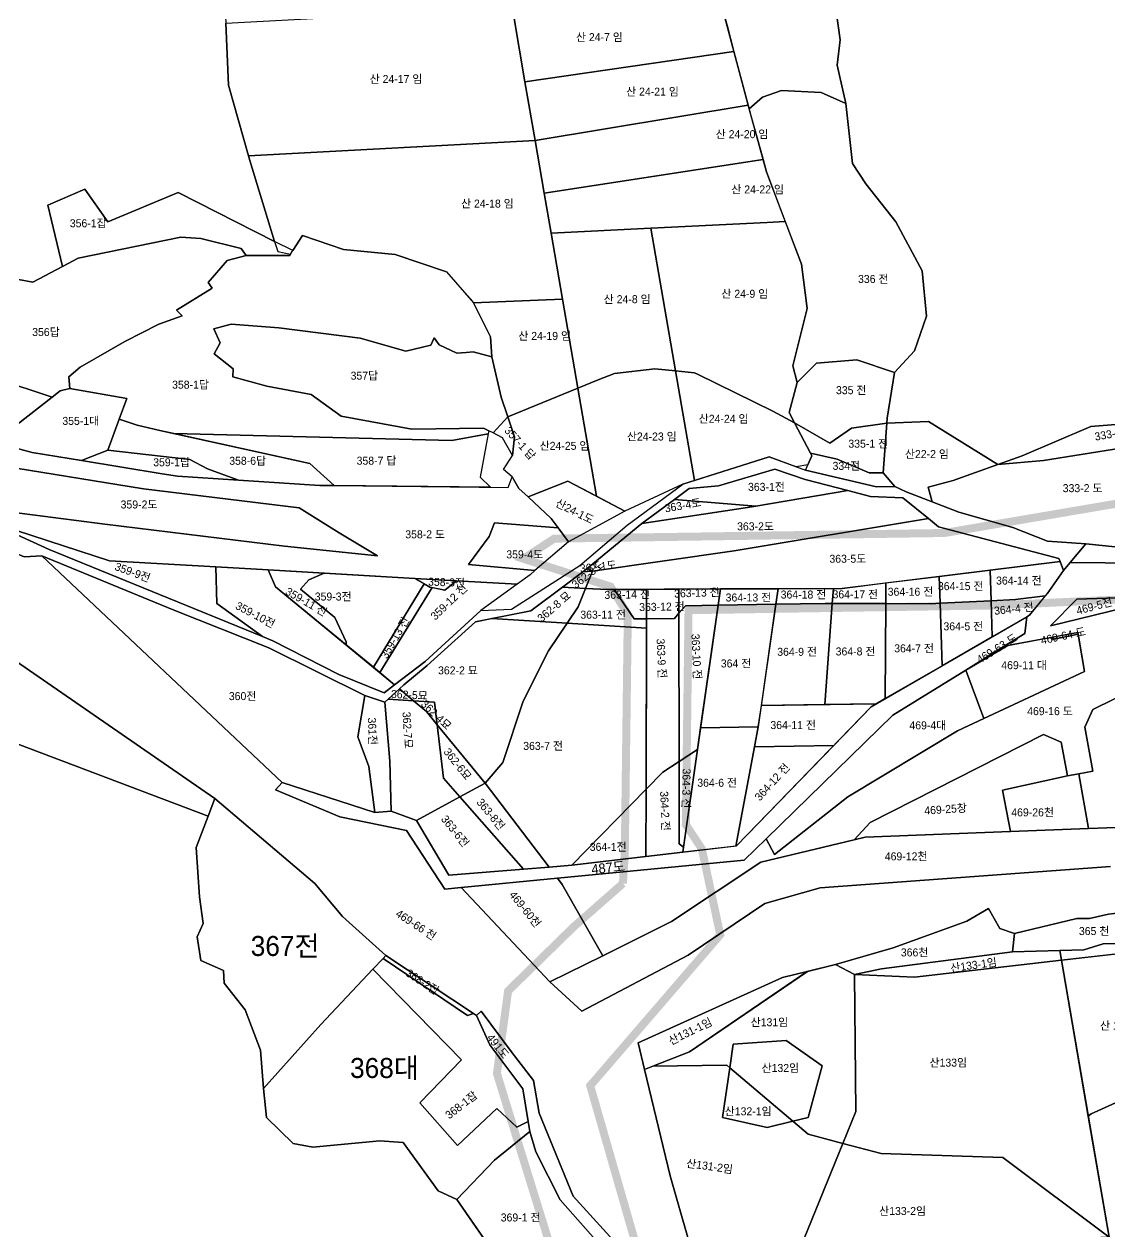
# Model space of a CAD drawing. Header units: metres. Extents: x 245462 to 249549, y 373212 to 377851.
# Drawn here: x 248273 to 248544.3, y 375845.1 to 376146.9 of the extents above; entities that cross this region are included whole.
import ezdxf

# ---------------------------------------------------------------- set-up
doc = ezdxf.new("R2010")
doc.units = ezdxf.units.M
doc.linetypes.add('boundary', pattern=[170, 150, -4, 4, -4, 4, -4])
for name, color, linetype in [('-00-도시계획도로 현황측량경계', 7, 'Continuous'), ('00_지번', 6, 'Continuous'), ('00_지적', 6, 'Continuous')]:
    doc.layers.add(name, color=color, linetype=linetype)
doc.styles.get("Standard").update_dxf_attribs({"font": ''})
doc.styles.get('Standard').set_extended_font_data('Gulim')

msp = doc.modelspace()

# ---------------------------------------------------------------- linework, layer by layer
at = {"layer": '-00-도시계획도로 현황측량경계', "color": 5, "linetype": 'boundary', "const_width": 2}
for points in [[(248422.63, 375932.12), (248423.1, 375939.58), (248423.85, 375999.38), (248419.54, 376006.33), (248397.77, 376013.27), (248405.45, 376018.31), (248502.95, 376019.71), (248586.45, 376033.95), (248590.97, 376021.85), (248559.51, 376003.43), (248548.32, 376003.17), (248515, 376001.59), (248439.03, 376000.42), (248438.35, 375946.81), (248442.34, 375940.82), (248446.95, 375919.3), (248414.46, 375881.59), (248426.65, 375839.19)], [(248410.21, 375822.94), (248395.99, 375868.87), (248391.15, 375884.63), (248393.94, 375905.26), (248410.34, 375921.3), (248422.63, 375932.12)]]:
    msp.add_lwpolyline(points, dxfattribs=at)
at = {"layer": '00_지적', "linetype": 'Continuous'}
for points in [[(248313.84, 376298.67), (248319.46, 376294.76), (248314.74, 376290.11), (248313.56, 376283.24), (248318.16, 376280.91), (248312.92, 376275.46), (248310.34, 376265.3), (248313.51, 376255.61), (248316.63, 376252.85), (248318.61, 376224.45), (248321.34, 376185.02), (248322.18, 376172.99), (248323.37, 376147.11), (248324.09, 376131.67), (248329.07, 376113.96), (248329.39, 376112.84), (248335.6, 376092.59), (248311.52, 376104.81), (248293.95, 376097.5), (248288.16, 376105.68), (248278.9, 376101.66), (248282.63, 376086.3), (248275.19, 376082.4), (248271.61, 376083.04)], [(248460.41, 376183.59), (248465.19, 376182.95), (248473.05, 376172.11), (248476.39, 376156.59), (248475.34, 376154.36), (248476.93, 376142.99), (248476.16, 376136.61), (248478.31, 376127.09), (248472.2, 376129.79), (248462.28, 376130.3), (248457.48, 376128.6), (248454.19, 376125.71), (248448.03, 376148.89), (248446.93, 376156.52), (248448.75, 376164.44), (248449.75, 376176.58), (248455.1, 376180.51), (248460.41, 376183.59)], [(248516.3, 376036.82), (248498.99, 376047.55), (248488.56, 376047.16), (248488.65, 376048.37), (248490.51, 376059.82), (248495.51, 376065.24), (248498.52, 376073.87), (248497.44, 376085.19), (248490.85, 376097.44), (248483.32, 376106.94), (248479.97, 376112.03), (248478.31, 376127.09), (248476.16, 376136.61), (248476.93, 376142.99), (248475.34, 376154.36)], [(248661.46, 376155.18), (248671.89, 376139.24), (248674.73, 376129.43), (248668.59, 376123.46), (248665.69, 376120.64), (248660.61, 376110.47), (248657.9, 376110.45), (248647.23, 376096.01), (248641.53, 376080.27), (248639.59, 376077.22), (248624.98, 376070.44), (248620.89, 376072.75), (248614.34, 376072.79), (248601.91, 376063.66), (248596.34, 376066.75), (248589.57, 376065.69), (248588.11, 376057.94), (248587.9, 376057.74), (248572.78, 376062.16), (248552, 376047.35), (248539.59, 376046.29), (248522.39, 376038.99), (248516.3, 376036.82)], [(248329.07, 376113.96), (248324.09, 376131.67), (248323.37, 376147.11), (248394.97, 376150.97), (248395.34, 376148.82), (248398.15, 376132.5), (248400.68, 376117.82), (248329.07, 376113.96)], [(248395.34, 376148.82), (248401.51, 376149.12), (248447.68, 376151.35), (248448.03, 376148.89), (248448.65, 376146.56), (248450.38, 376140.07), (248398.15, 376132.5), (248395.34, 376148.82)], [(248398.15, 376132.5), (248450.38, 376140.07), (248453.95, 376126.61), (248400.68, 376117.82), (248398.15, 376132.5)], [(248454.19, 376125.71), (248457.48, 376128.6), (248462.28, 376130.3), (248472.2, 376129.79), (248478.31, 376127.09), (248479.97, 376112.03), (248483.32, 376106.94), (248490.85, 376097.44), (248497.44, 376085.19), (248498.52, 376073.87), (248495.51, 376065.24), (248490.51, 376059.82), (248481.06, 376063), (248471.01, 376062.15), (248466.17, 376057.3), (248465.1, 376061.52), (248468.67, 376075.83), (248467.26, 376086.88), (248458.47, 376110), (248454.19, 376125.71)], [(248400.68, 376117.82), (248453.95, 376126.61), (248454.19, 376125.71), (248454.63, 376124.09), (248456.97, 376115.51), (248457.65, 376113.02), (248402.96, 376104.6), (248400.68, 376117.82)], [(248329.07, 376113.96), (248400.68, 376117.82), (248402.96, 376104.6), (248404.67, 376094.68), (248407.52, 376078.17), (248385.32, 376077.2), (248385.13, 376077.58), (248378.53, 376084.99), (248365.71, 376089.28), (248352.78, 376090.6), (248342.55, 376094.08), (248340.16, 376090.28), (248335.6, 376092.59), (248329.39, 376112.84), (248329.07, 376113.96)], [(248402.96, 376104.6), (248457.65, 376113.02), (248458.47, 376110), (248462.02, 376100.65), (248463.21, 376097.52), (248458.7, 376097.3), (248429.63, 376095.89), (248404.67, 376094.68), (248402.96, 376104.6)], [(248328.47, 376089.1), (248327.26, 376090.77), (248317.18, 376093.34), (248312.17, 376093.63), (248286.53, 376088.36), (248282.63, 376086.3), (248278.9, 376101.66), (248288.16, 376105.68), (248293.95, 376097.5), (248311.52, 376104.81), (248335.6, 376092.59), (248336.38, 376090.05), (248339.58, 376089.37), (248339.38, 376089.05), (248328.47, 376089.1)], [(248407.52, 376078.17), (248404.67, 376094.68), (248429.63, 376095.89), (248435.78, 376060.2), (248430.58, 376060.7), (248420.52, 376059.61), (248416.48, 376057.96), (248411.36, 376055.88), (248407.52, 376078.17)], [(248429.63, 376095.89), (248458.7, 376097.3), (248463.21, 376097.52), (248467.26, 376086.88), (248468.67, 376075.83), (248465.1, 376061.52), (248466.17, 376057.3), (248464.17, 376049.85), (248465.54, 376047.23), (248460.08, 376050.2), (248441.41, 376059.32), (248440.55, 376059.74), (248435.78, 376060.2), (248429.63, 376095.89)], [(248282.63, 376086.3), (248286.53, 376088.36), (248312.17, 376093.63), (248317.18, 376093.34), (248327.26, 376090.77), (248328.47, 376089.1), (248323.73, 376087.85), (248319.02, 376082.32), (248319.96, 376080.89), (248311.06, 376075.42), (248312.51, 376073.97), (248306.7, 376071.89), (248298.15, 376067.57), (248287.01, 376061.13), (248284.14, 376058.75), (248284.46, 376055.85), (248281.99, 376055.27), (248279.98, 376053.68), (248252.5, 376062.77)], [(248284.14, 376058.75), (248287.01, 376061.13), (248298.15, 376067.57), (248306.7, 376071.89), (248312.51, 376073.97), (248311.06, 376075.42), (248319.96, 376080.89), (248319.02, 376082.32), (248323.73, 376087.85), (248328.47, 376089.1), (248339.38, 376089.05), (248339.58, 376089.37), (248340.16, 376090.28), (248342.55, 376094.08), (248352.78, 376090.6), (248365.71, 376089.28), (248378.53, 376084.99), (248385.32, 376077.2), (248389.57, 376068.71), (248389.85, 376063.75), (248385.23, 376065.02), (248383.47, 376064.86), (248381.15, 376064.64), (248376.72, 376066.71), (248375.5, 376068.46), (248374.6, 376066.64), (248368.36, 376065.14), (248356.98, 376068.37), (248336.68, 376070.95), (248324.77, 376071.92), (248320.43, 376070.7), (248322.01, 376067.27), (248320.52, 376064.47), (248325.26, 376060.74), (248325.15, 376058.76), (248333.69, 376056.44), (248344.77, 376054.3), (248352.25, 376048.91), (248369.87, 376045.62), (248387.83, 376045.92), (248389.14, 376045.25), (248389, 376044.5), (248379.9, 376042.85), (248310.41, 376044.54), (248306.88, 376045.32), (248301.27, 376046.69), (248296.75, 376048.14), (248298.65, 376053.3), (248284.46, 376055.85), (248284.14, 376058.75)], [(248271.61, 376083.04), (248275.19, 376082.4), (248282.63, 376086.3)], [(248411.36, 376055.88), (248393.86, 376048.75), (248392.21, 376053.68), (248389.85, 376063.75), (248389.57, 376068.71), (248385.32, 376077.2), (248407.52, 376078.17), (248411.36, 376055.88)], [(248393.86, 376048.75), (248390.17, 376044.71), (248389.14, 376045.25), (248387.83, 376045.92), (248369.87, 376045.62), (248352.25, 376048.91), (248344.77, 376054.3), (248333.69, 376056.44), (248325.15, 376058.76), (248325.26, 376060.74), (248320.52, 376064.47), (248322.01, 376067.27), (248320.43, 376070.7), (248324.77, 376071.92), (248336.68, 376070.95), (248356.98, 376068.37), (248368.36, 376065.14), (248374.6, 376066.64), (248375.5, 376068.46), (248376.72, 376066.71), (248381.15, 376064.64), (248383.47, 376064.86), (248385.23, 376065.02), (248389.85, 376063.75), (248392.21, 376053.68), (248393.86, 376048.75)], [(248250.05, 376066.73), (248252.5, 376062.77), (248279.98, 376053.68), (248271.29, 376046.82), (248266.14, 376045.25), (248258.29, 376044.34), (248255.62, 376044.03), (248251.25, 376051.74), (248251.89, 376057.61), (248249.38, 376060.53), (248250.05, 376066.73)], [(248465.54, 376047.23), (248464.17, 376049.85), (248466.17, 376057.3), (248471.01, 376062.15), (248481.06, 376063), (248490.51, 376059.82), (248488.65, 376048.37), (248488.56, 376047.16), (248479.76, 376045.92), (248474.31, 376042.13), (248465.54, 376047.23)], [(248411.36, 376055.88), (248416.48, 376057.96), (248420.52, 376059.61), (248430.58, 376060.7), (248435.78, 376060.2), (248440.49, 376032.84), (248437.6, 376031.92), (248423.15, 376025.14), (248416.01, 376028.92), (248411.36, 376055.88)], [(248440.49, 376032.84), (248435.78, 376060.2), (248440.55, 376059.74), (248441.41, 376059.32), (248460.08, 376050.2), (248465.54, 376047.23), (248469.48, 376039.67), (248469.83, 376039.01), (248468.83, 376036.76), (248465.96, 376036.27), (248459.16, 376038.76), (248440.49, 376032.84)], [(248279.98, 376053.68), (248281.99, 376055.27), (248284.46, 376055.85), (248298.65, 376053.3), (248296.75, 376048.14), (248293.9, 376040.42), (248287.35, 376037.79), (248275, 376039.83), (248258.29, 376044.34), (248266.14, 376045.25), (248271.29, 376046.82), (248279.98, 376053.68)], [(248393.86, 376048.75), (248411.36, 376055.88), (248416.01, 376028.92), (248408.87, 376032.7), (248398.93, 376028.74), (248396.63, 376030.87), (248394.97, 376033.77), (248392.79, 376035.55), (248395.02, 376039.06), (248395.54, 376043.72), (248393.86, 376048.75)], [(248296.75, 376048.14), (248301.27, 376046.69), (248306.88, 376045.32), (248344.37, 376037.07), (248350.5, 376031.56), (248346.91, 376031.6), (248326.55, 376032.93), (248318.81, 376035.72), (248314.45, 376038.04), (248293.9, 376040.42), (248296.75, 376048.14)], [(248390.17, 376044.71), (248393.86, 376048.75), (248395.54, 376043.72), (248395.02, 376039.06), (248392.51, 376043.49), (248390.17, 376044.71)], [(248488.56, 376047.16), (248487.65, 376034.77), (248484.12, 376034.78), (248476.18, 376038.19), (248469.48, 376039.67), (248465.54, 376047.23), (248474.31, 376042.13), (248479.76, 376045.92), (248488.56, 376047.16)], [(248488.56, 376047.16), (248498.99, 376047.55), (248516.3, 376036.82), (248505.12, 376032.84), (248498.87, 376031.2), (248499.94, 376027.49), (248493.4, 376030), (248490.61, 376031.32), (248487.65, 376034.77), (248488.56, 376047.16)], [(248527.76, 376037.82), (248516.3, 376036.82), (248522.39, 376038.99), (248539.59, 376046.29), (248552, 376047.35), (248556.99, 376042.48), (248527.76, 376037.82)], [(248258.29, 376044.34), (248275, 376039.83), (248287.35, 376037.79), (248307.46, 376034.48), (248311.29, 376033.92), (248326.55, 376032.93), (248346.91, 376031.6), (248350.5, 376031.56), (248393.95, 376031.12), (248394.97, 376033.77), (248396.63, 376030.87), (248398.93, 376028.74), (248404.73, 376023.37), (248406.45, 376021.02), (248390.52, 376022.24), (248389.2, 376018.82), (248384.07, 376011.86), (248400.66, 376010.3), (248399.44, 376009.25), (248396.22, 376006.92), (248381.08, 376007.79), (248370.66, 376008.38), (248333.97, 376010.48), (248320.9, 376011.22), (248294.37, 376012.74), (248263.35, 376022.84)], [(248389, 376044.5), (248387, 376033.7), (248389.56, 376031.16), (248350.5, 376031.56), (248344.37, 376037.07), (248310.41, 376044.54), (248379.9, 376042.85), (248389, 376044.5)], [(248556.99, 376042.48), (248558.97, 376040.54), (248562.3, 376037.28), (248569.85, 376034.58), (248568.62, 376033.81), (248555.83, 376025.84), (248548.91, 376015.91), (248538.33, 376017), (248528.69, 376017.65), (248520.06, 376021.08), (248506.55, 376024.95), (248499.94, 376027.49), (248498.87, 376031.2), (248505.12, 376032.84), (248516.3, 376036.82), (248527.76, 376037.82), (248556.99, 376042.48)], [(248263.35, 376022.84), (248279.27, 376015.58), (248332.56, 375993.84), (248335.14, 375992.79), (248351.63, 375984.31), (248362.94, 375979.75), (248365.58, 375981.77), (248373.21, 375987.6), (248387.13, 376000.33), (248394.77, 376000.65), (248411.88, 376011.6), (248423.67, 376021.7), (248437.6, 376031.92), (248459.16, 376038.76), (248468.25, 376035.44), (248486.03, 376031.25), (248490.61, 376031.32), (248493.4, 376030), (248499.94, 376027.49), (248506.55, 376024.95), (248520.06, 376021.08), (248528.69, 376017.65), (248538.33, 376017), (248534.35, 376012.37), (248532.71, 376010.33), (248531.87, 376012.6), (248531.59, 376013.35), (248501.51, 376021.22), (248498.98, 376023.3), (248492.6, 376028.52), (248484.52, 376028.86), (248478.82, 376030.33), (248468.2, 376033.07), (248460.61, 376035.65), (248446.48, 376031.46), (248439.22, 376030.84), (248435.56, 376028.12), (248427.38, 376022.06), (248413.7, 376010.87), (248412.6, 376009.97), (248407.55, 376006.2), (248399.58, 376000.23), (248385.82, 375997.55), (248373.73, 375986.56), (248367.89, 375981.75), (248366.79, 375980.76), (248363.99, 375978.22), (248363.15, 375977.46), (248358.11, 375979.09), (248334.14, 375991.05), (248310.21, 376000.54), (248277.46, 376014.01), (248273.03, 376013.77), (248256.32, 376020.83)], [(248293.9, 376040.42), (248314.45, 376038.04), (248318.81, 376035.72), (248326.55, 376032.93), (248311.29, 376033.92), (248307.46, 376034.48), (248287.35, 376037.79), (248293.9, 376040.42)], [(248468.25, 376035.44), (248469.83, 376039.01), (248469.48, 376039.67), (248476.18, 376038.19), (248484.12, 376034.78), (248487.65, 376034.77), (248490.61, 376031.32), (248486.03, 376031.25), (248468.25, 376035.44)], [(248263.94, 376037.01), (248264.77, 376036.92), (248302.83, 376030.71), (248341.75, 376025.98), (248351.73, 376019.72), (248361.27, 376014), (248338.07, 376016.42), (248293.2, 376021.94), (248254.34, 376026.95), (248257.17, 376031.76), (248263.94, 376037.01)], [(248254.34, 376026.95), (248293.2, 376021.94), (248338.07, 376016.42), (248361.27, 376014), (248351.73, 376019.72), (248341.75, 376025.98), (248302.83, 376030.71), (248264.77, 376036.92)], [(248435.56, 376028.12), (248439.22, 376030.84), (248446.48, 376031.46), (248460.61, 376035.65), (248468.2, 376033.07), (248478.82, 376030.33), (248455.87, 376026.44), (248435.56, 376028.12)], [(248398.93, 376028.74), (248408.87, 376032.7), (248423.15, 376025.14), (248409.02, 376017.52), (248406.45, 376021.02), (248404.73, 376023.37), (248398.93, 376028.74)], [(248538.33, 376017), (248548.91, 376015.91), (248555.83, 376025.84), (248568.62, 376033.81), (248568.46, 376030.5), (248554.63, 376018.97), (248553.47, 376015.77), (248552.51, 376013.14), (248551.84, 376012.15), (248534.35, 376012.37), (248538.33, 376017)], [(248455.87, 376026.44), (248478.82, 376030.33), (248484.52, 376028.86), (248492.6, 376028.52), (248498.98, 376023.3), (248450.41, 376015.24), (248415.06, 376010.2), (248413.7, 376010.87), (248427.38, 376022.06), (248453.75, 376026.08), (248455.87, 376026.44)], [(248435.56, 376028.12), (248455.87, 376026.44), (248453.75, 376026.08), (248427.38, 376022.06), (248435.56, 376028.12)], [(248320.9, 376011.22), (248321.15, 376002.08), (248332.56, 375993.84), (248279.27, 376015.58), (248263.35, 376022.84), (248294.37, 376012.74), (248320.9, 376011.22)], [(248498.98, 376023.3), (248501.51, 376021.22), (248531.59, 376013.35), (248531.87, 376012.6), (248477.38, 376005.88), (248447.03, 376005.72), (248418.83, 376005.57), (248413.3, 376005.87), (248415.06, 376010.2), (248450.41, 376015.24), (248498.98, 376023.3)], [(248256.32, 376020.83), (248273.03, 376013.77), (248277.46, 376014.01), (248337.52, 375957.36), (248335.79, 375955.49), (248351.88, 375948.8), (248368.54, 375945.37), (248378.12, 375930.73), (248382.24, 375931.12), (248404.37, 375907.55), (248412.39, 375900.24), (248438.95, 375914.2), (248458.09, 375927.09), (248471.94, 375931.04), (248544.45, 375936.39)], [(248406.45, 376021.02), (248409.02, 376017.52), (248400.66, 376010.3), (248384.07, 376011.86), (248389.2, 376018.82), (248390.52, 376022.24), (248406.45, 376021.02)], [(248277.46, 376014.01), (248310.21, 376000.54), (248334.14, 375991.05), (248358.11, 375979.09), (248356.42, 375968.73), (248359.13, 375961.37), (248360.63, 375949.83), (248337.52, 375957.36), (248277.46, 376014.01)], [(248333.97, 376010.48), (248335.86, 376006.29), (248365.58, 375981.77), (248362.94, 375979.75), (248351.63, 375984.31), (248335.14, 375992.79), (248332.56, 375993.84), (248321.15, 376002.08), (248320.9, 376011.22), (248333.97, 376010.48)], [(248353.48, 375991.76), (248335.86, 376006.29), (248333.97, 376010.48), (248347.98, 376009.68), (248344.17, 376008.01), (248342.08, 376005.67), (248350.61, 375998.57), (248353.47, 375992.48), (248353.48, 375991.76)], [(248550.35, 375980.67), (248540.02, 375975.62), (248538.02, 375971.16), (248540.05, 375960.21), (248536.54, 375959.56), (248533.7, 375959.05), (248532.14, 375967.44), (248527.75, 375969.33), (248484.39, 375947.37), (248480.39, 375943.06), (248457.13, 375937.48), (248434.81, 375922.59), (248417.57, 375914.07), (248407.45, 375931.89), (248406.25, 375933.44), (248452.96, 375937.96), (248458.41, 375943.27), (248460.52, 375939.4), (248478.81, 375953.79), (248506.2, 375970.23), (248512.81, 375973.34), (248537.95, 375985.13), (248536.29, 375994.86), (248517.93, 375991.4), (248523.1, 375994.6), (248523.58, 375998.76), (248524.26, 375999.15), (248528.6, 376004.52), (248532.71, 376010.33), (248534.35, 376012.37), (248551.84, 376012.15)], [(248415.06, 376010.2), (248412.6, 376009.97), (248413.7, 376010.87), (248415.06, 376010.2)], [(248514.62, 376002.76), (248501.89, 376002.14), (248501.66, 376008.87), (248514.36, 376010.44), (248514.62, 376002.76)], [(248528.16, 376003.98), (248520.72, 376003.06), (248514.62, 376002.76), (248514.36, 376010.44), (248531.87, 376012.6), (248532.71, 376010.33), (248528.6, 376004.52), (248528.16, 376003.98)], [(248199.45, 376009.81), (248201.04, 376005.82), (248214.61, 375999.02), (248228.82, 375982.22), (248249.2, 375975.39), (248319.01, 375948.97), (248316.03, 375941.1), (248316.85, 375928.77), (248317.74, 375922.13), (248316.28, 375918.78), (248317.19, 375912.85), (248322.86, 375910.35), (248322.96, 375907.24), (248328.24, 375900.55), (248332.09, 375890.43), (248332.86, 375880.89), (248333.58, 375873.63), (248340.22, 375867.18), (248345.11, 375866.25), (248361.93, 375867.79), (248367.69, 375867.36), (248376.46, 375855.28), (248381.09, 375853.16), (248391.29, 375838.45)], [(248199.45, 376009.81), (248201.04, 376005.82), (248214.61, 375999.02), (248228.82, 375982.22), (248249.2, 375975.39), (248319.01, 375948.97), (248316.03, 375941.1), (248316.85, 375928.77), (248317.74, 375922.13), (248316.28, 375918.78), (248317.19, 375912.85), (248322.86, 375910.35), (248322.96, 375907.24), (248328.24, 375900.55), (248332.09, 375890.43), (248332.86, 375880.89), (248333.58, 375873.63), (248340.22, 375867.18), (248345.11, 375866.25), (248361.93, 375867.79), (248367.69, 375867.36), (248376.46, 375855.28), (248381.09, 375853.16), (248391.29, 375838.45)], [(248199.45, 376009.81), (248225.22, 376001.14), (248270.85, 375987.75), (248320.69, 375953.4), (248319.01, 375948.97), (248249.2, 375975.39), (248228.82, 375982.22), (248214.61, 375999.02), (248201.04, 376005.82), (248199.45, 376009.81)], [(248372.96, 376007), (248360.27, 375986.16), (248353.48, 375991.76), (248353.47, 375992.48), (248350.61, 375998.57), (248342.08, 376005.67), (248344.17, 376008.01), (248347.98, 376009.68), (248370.66, 376008.38), (248372.96, 376007)], [(248361.9, 375984.81), (248374.93, 376006.05), (248378.14, 376005.42), (248381.08, 376007.79), (248396.22, 376006.92), (248387.13, 376000.33), (248373.21, 375987.6), (248365.58, 375981.77), (248361.9, 375984.81)], [(248370.66, 376008.38), (248381.08, 376007.79), (248378.14, 376005.42), (248374.36, 376006.16), (248370.66, 376008.38)], [(248412.6, 376009.97), (248415.06, 376010.2), (248413.3, 376005.87), (248407.55, 376006.2), (248412.6, 376009.97)], [(248488.33, 376002.07), (248488.36, 376007.23), (248501.66, 376008.87), (248501.89, 376002.14), (248499.72, 376002.04), (248488.33, 376002.07)], [(248360.27, 375986.16), (248372.96, 376007), (248374.36, 376006.16), (248374.93, 376006.05), (248361.9, 375984.81), (248360.27, 375986.16)], [(248408.67, 375997.15), (248389.88, 375998.34), (248399.58, 376000.23), (248407.55, 376006.2), (248413.3, 376005.87), (248411.41, 376001.24), (248408.67, 375997.15)], [(248428.54, 375998.29), (248428.53, 375995.9), (248408.67, 375997.15), (248411.41, 376001.24), (248413.3, 376005.87), (248418.83, 376005.57), (248420.43, 376005.57), (248425.41, 375998.26), (248428.54, 375998.29)], [(248420.43, 376005.57), (248428.56, 376005.62), (248428.54, 375998.29), (248425.41, 375998.26), (248420.43, 376005.57)], [(248436.64, 375999.67), (248435.5, 375998.34), (248428.54, 375998.29), (248428.56, 376005.62), (248436.64, 376005.66), (248436.64, 375999.67)], [(248446.45, 376001.65), (248438.23, 376001.51), (248436.64, 375999.67), (248436.64, 376005.66), (248447.03, 376005.72), (248446.45, 376001.65)], [(248460.87, 376001.89), (248446.45, 376001.65), (248447.03, 376005.72), (248461.43, 376005.79), (248460.87, 376001.89)], [(248474.94, 376002.1), (248473.19, 376002.11), (248460.87, 376001.89), (248461.43, 376005.79), (248475.23, 376005.87), (248474.94, 376002.1)], [(248474.94, 376002.1), (248475.23, 376005.87), (248477.38, 376005.88), (248488.36, 376007.23), (248488.33, 376002.07), (248474.94, 376002.1)], [(248547.96, 376006.41), (248550.08, 376006.67), (248554.38, 376004.66), (248547.56, 376000.96), (248529.44, 375996.49), (248536.09, 376003.21), (248546.01, 376003.52), (248547.96, 376006.41)], [(248436.64, 375999.67), (248438.23, 376001.51), (248446.45, 376001.65), (248441.27, 375965.61), (248436.66, 375962.6), (248436.64, 375999.67)], [(248446.45, 376001.65), (248460.87, 376001.89), (248456.46, 375971.24), (248442.05, 375971.05), (248446.45, 376001.65)], [(248460.87, 376001.89), (248473.19, 376002.11), (248474.94, 376002.1), (248473.06, 375976.85), (248457.24, 375976.64), (248460.87, 376001.89)], [(248488.33, 376002.07), (248488.18, 375978.31), (248485.95, 375977.02), (248473.06, 375976.85), (248474.94, 376002.1), (248488.33, 376002.07)], [(248501.89, 376002.14), (248502.42, 375986.53), (248488.18, 375978.31), (248488.33, 376002.07), (248499.72, 376002.04), (248501.89, 376002.14)], [(248501.89, 376002.14), (248514.62, 376002.76), (248514.93, 375993.76), (248502.42, 375986.53), (248501.89, 376002.14)], [(248514.62, 376002.76), (248520.72, 376003.06), (248528.16, 376003.98), (248524.26, 375999.15), (248523.58, 375998.76), (248514.93, 375993.76), (248514.62, 376002.76)], [(248546.01, 376003.52), (248536.09, 376003.21), (248529.44, 375996.49), (248547.56, 376000.96)], [(248517.93, 375991.4), (248508.28, 375985.42), (248490.1, 375974.17), (248458.41, 375943.27), (248452.96, 375937.96), (248406.25, 375933.44), (248382.24, 375931.12), (248378.12, 375930.73), (248368.54, 375945.37), (248351.88, 375948.8), (248335.79, 375955.49), (248337.52, 375957.36), (248360.63, 375949.83), (248364.69, 375950.21), (248371.01, 375947.85), (248379.11, 375934.18), (248397.82, 375935.69), (248404.23, 375936.21), (248409.83, 375936.66), (248437.57, 375939.92), (248450.97, 375941.49), (248484.67, 375976.28), (248523.58, 375998.76), (248523.1, 375994.6), (248517.93, 375991.4)], [(248389.88, 375998.34), (248408.67, 375997.15), (248404.06, 375990.26), (248397.74, 375977.66), (248392.61, 375962.32), (248388.18, 375957.16), (248376.25, 375971.81), (248375.59, 375977.45), (248370.34, 375977.8), (248366.79, 375980.76), (248367.89, 375981.75), (248373.73, 375986.56), (248385.82, 375997.55), (248389.88, 375998.34)], [(248428.54, 375998.29), (248435.5, 375998.34), (248436.64, 375999.67), (248436.66, 375962.6), (248432.59, 375959.94), (248428.42, 375955.68), (248428.54, 375998.29)], [(248428.53, 375995.9), (248428.42, 375955.68), (248409.83, 375936.66), (248404.23, 375936.21), (248388.18, 375957.16), (248392.61, 375962.32), (248397.74, 375977.66), (248404.06, 375990.26), (248408.67, 375997.15), (248428.53, 375995.9)], [(248537.95, 375985.13), (248512.81, 375973.34), (248508.28, 375985.42), (248518.8, 375991.56), (248529.92, 375993.66), (248530.01, 375993.12), (248536.37, 375994.42), (248537.95, 375985.13)], [(248536.37, 375994.42), (248530.01, 375993.12), (248529.92, 375993.66), (248536.29, 375994.86), (248536.37, 375994.42)], [(248508.29, 375985.43), (248517.93, 375991.4), (248518.8, 375991.56), (248508.29, 375985.43)], [(248425.18, 375837.47), (248410.19, 375853.98), (248401.74, 375874.75), (248400.3, 375882.91), (248394.7, 375890.14), (248387.2, 375900.17), (248386.04, 375899.16), (248385.31, 375899.64), (248363.39, 375914.12), (248352.56, 375923.91), (248345.66, 375932.1), (248320.69, 375953.4), (248270.85, 375987.75)], [(248508.28, 375985.42), (248512.81, 375973.34), (248506.2, 375970.23), (248478.81, 375953.79), (248460.52, 375939.4), (248458.41, 375943.27), (248490.1, 375974.17), (248508.28, 375985.42)], [(248366.79, 375980.76), (248370.34, 375977.8), (248363.99, 375978.22), (248366.79, 375980.76)], [(248538.96, 375945.84), (248536.54, 375959.56), (248540.05, 375960.21), (248538.02, 375971.16), (248540.02, 375975.62), (248550.35, 375980.67), (248551.59, 375972.48), (248552.74, 375962.54), (248555.15, 375946.46), (248538.96, 375945.84)], [(248363.15, 375977.46), (248364.37, 375962.73), (248364.69, 375950.21), (248360.63, 375949.83), (248359.13, 375961.37), (248356.42, 375968.73), (248358.11, 375979.09), (248363.15, 375977.46)], [(248363.99, 375978.22), (248370.34, 375977.8), (248373.55, 375975.13), (248376.25, 375971.81), (248377.81, 375958.43), (248381.92, 375953.76), (248371.01, 375947.85), (248364.69, 375950.21), (248364.37, 375962.73), (248363.15, 375977.46), (248363.99, 375978.22)], [(248370.34, 375977.8), (248375.59, 375977.45), (248376.25, 375971.81), (248373.55, 375975.13), (248370.34, 375977.8)], [(248484.67, 375976.28), (248480.09, 375971.55), (248475.33, 375966.64), (248455.53, 375966.29), (248456.46, 375971.24), (248457.24, 375976.64), (248485.95, 375977.02), (248484.67, 375976.28)], [(248388.18, 375957.16), (248381.92, 375953.76), (248377.81, 375958.43), (248376.25, 375971.81), (248388.18, 375957.16)], [(248450.85, 375941.48), (248437.57, 375939.92), (248441.27, 375965.61), (248442.05, 375971.05), (248456.46, 375971.24), (248455.53, 375966.29), (248450.85, 375941.48)], [(248519.48, 375945.1), (248483.15, 375943.72), (248480.39, 375943.06), (248484.39, 375947.37), (248527.75, 375969.33), (248532.14, 375967.44), (248533.7, 375959.05), (248517.46, 375955.47), (248519.48, 375945.1)], [(248441.27, 375965.61), (248437.76, 375941.23), (248436.67, 375942.01), (248436.66, 375962.6), (248441.27, 375965.61)], [(248450.97, 375941.49), (248450.85, 375941.48), (248455.53, 375966.29), (248475.33, 375966.64), (248450.97, 375941.49)], [(248428.38, 375938.84), (248428.42, 375955.68), (248432.59, 375959.94), (248436.66, 375962.6), (248436.67, 375942.01), (248437.76, 375941.23), (248437.57, 375939.92), (248428.38, 375938.84)], [(248536.54, 375959.56), (248538.96, 375945.84), (248519.48, 375945.1), (248517.46, 375955.47), (248533.7, 375959.05), (248536.54, 375959.56)], [(248388.18, 375957.16), (248404.23, 375936.21), (248397.82, 375935.69), (248381.92, 375953.76), (248388.18, 375957.16)], [(248320.69, 375953.4), (248345.66, 375932.1), (248352.56, 375923.91), (248363.39, 375914.12), (248362.73, 375913.41), (248360.16, 375910.68), (248347.15, 375896.85), (248332.86, 375880.89), (248332.09, 375890.43), (248328.24, 375900.55), (248322.96, 375907.24), (248322.86, 375910.35), (248317.19, 375912.85), (248316.28, 375918.78), (248317.74, 375922.13), (248316.85, 375928.77), (248316.03, 375941.1), (248319.01, 375948.97), (248320.69, 375953.4)], [(248371.01, 375947.85), (248381.92, 375953.76), (248397.82, 375935.69), (248379.11, 375934.18), (248371.01, 375947.85)], [(248428.42, 375955.68), (248428.38, 375938.84), (248409.83, 375936.66), (248428.42, 375955.68)], [(248544.45, 375936.39), (248471.94, 375931.04), (248458.09, 375927.09), (248438.95, 375914.2), (248412.39, 375900.24), (248404.37, 375907.55), (248417.57, 375914.07), (248434.81, 375922.59), (248457.13, 375937.48), (248480.39, 375943.06), (248483.15, 375943.72), (248519.48, 375945.1), (248538.96, 375945.84), (248555.15, 375946.46)], [(248406.25, 375933.44), (248407.45, 375931.89), (248417.57, 375914.07), (248404.37, 375907.55), (248382.24, 375931.12), (248406.25, 375933.44)], [(248520.45, 375919.62), (248536.04, 375923.41), (248539.21, 375923.33), (248544, 375924.47), (248553.91, 375925.65), (248563.28, 375928.28), (248569.85, 375929.08), (248573.04, 375920.17), (248560.06, 375917.44), (248542.6, 375917.07), (248537.83, 375915.56), (248531.77, 375915.37), (248519.94, 375915), (248520.45, 375919.62)], [(248569.85, 375929.08), (248600.22, 375925.91), (248606.59, 375924.81), (248608.4, 375918.22), (248568.43, 375917.07), (248532.19, 375912.92), (248531.77, 375915.37), (248537.83, 375915.56), (248542.6, 375917.07), (248560.06, 375917.44), (248573.04, 375920.17), (248569.85, 375929.08)], [(248553.91, 375925.65), (248544, 375924.47), (248539.21, 375923.33), (248536.04, 375923.41), (248520.45, 375919.62), (248516.8, 375920.86), (248514.01, 375925.84), (248508.56, 375922.68), (248490.14, 375916), (248475.73, 375911.88), (248468.7, 375910.14), (248462.51, 375908.66), (248426.42, 375892.31), (248428.02, 375885.67), (248434.46, 375859.03), (248441.17, 375835.47)], [(248519.94, 375915), (248487.26, 375910.82), (248480.52, 375909.37), (248475.73, 375911.88), (248490.14, 375916), (248508.56, 375922.68), (248514.01, 375925.84), (248516.8, 375920.86), (248520.45, 375919.62), (248519.94, 375915)], [(248363.39, 375914.12), (248385.31, 375899.64), (248383.83, 375899.13), (248362.73, 375913.41), (248363.39, 375914.12)], [(248531.77, 375915.37), (248532.19, 375912.92), (248495.52, 375908.71), (248480.52, 375909.37), (248487.26, 375910.82), (248519.94, 375915), (248531.77, 375915.37)], [(248559.22, 375916.02), (248565.37, 375879.72), (248557.27, 375880.1), (248549.03, 375878.81), (248539.64, 375874.57), (248538.9, 375873.98), (248532.19, 375912.92), (248559.22, 375916.02)], [(248360.16, 375910.68), (248362.73, 375913.41), (248383.83, 375899.13), (248385.31, 375899.64), (248386.04, 375899.16), (248389.4, 375891.82), (248397.63, 375880.81), (248398.93, 375872.65), (248396.11, 375871.21), (248391.16, 375875.9), (248381.32, 375866.65), (248371.9, 375877.34), (248382.28, 375888.05), (248360.16, 375910.68)], [(248475.73, 375911.88), (248480.52, 375909.37), (248480.87, 375875.16), (248477.61, 375867.15), (248468.91, 375869.48), (248465.12, 375872.69), (248468.9, 375873.61), (248472.42, 375886.55), (248463.45, 375892.87), (248450.19, 375891.95), (248449.33, 375886.09), (248448.57, 375886.73), (248430.1, 375886.49), (248439.29, 375890.06), (248468.73, 375910.16), (248475.73, 375911.88)], [(248532.19, 375912.92), (248544.11, 375843.72), (248517.56, 375863.62), (248487.12, 375864.6), (248477.61, 375867.15), (248480.87, 375875.16), (248480.52, 375909.37), (248495.52, 375908.71), (248532.19, 375912.92)], [(248332.86, 375880.89), (248347.15, 375896.85), (248360.16, 375910.68), (248382.28, 375888.05), (248371.9, 375877.34), (248381.32, 375866.65), (248391.16, 375875.9), (248396.11, 375871.21), (248398.93, 375872.65), (248399.4, 375870.11), (248390.5, 375862.96), (248381.09, 375853.16), (248376.46, 375855.28), (248367.69, 375867.36), (248361.93, 375867.79), (248345.11, 375866.25), (248340.22, 375867.18), (248333.58, 375873.63), (248332.86, 375880.89)], [(248430.1, 375886.49), (248428.02, 375885.67), (248426.42, 375892.31), (248462.51, 375908.66), (248468.7, 375910.14), (248439.29, 375890.06), (248430.1, 375886.49)], [(248398.93, 375872.65), (248397.63, 375880.81), (248389.4, 375891.82), (248386.04, 375899.16), (248387.2, 375900.17), (248394.7, 375890.14), (248400.3, 375882.91), (248401.74, 375874.75), (248410.19, 375853.98), (248425.18, 375837.47), (248423.4, 375835.57), (248416.48, 375842.32), (248406.96, 375853.08), (248400.9, 375865.05), (248399.4, 375870.11), (248398.93, 375872.65)], [(248449.33, 375886.09), (248450.19, 375891.95), (248463.45, 375892.87), (248472.42, 375886.55), (248468.9, 375873.61), (248465.12, 375872.69), (248449.33, 375886.09)], [(248449.33, 375886.09), (248447.51, 375873.62), (248458.68, 375871.13), (248465.12, 375872.69), (248468.91, 375869.48), (248477.61, 375867.15), (248459.19, 375821.94), (248446.78, 375812.44), (248443.64, 375820.47), (248441.63, 375830.16), (248441.17, 375835.47), (248434.46, 375859.03), (248428.02, 375885.67), (248430.1, 375886.49), (248448.57, 375886.73), (248449.33, 375886.09)], [(248465.12, 375872.69), (248458.68, 375871.13), (248447.51, 375873.62), (248449.33, 375886.09), (248465.12, 375872.69)], [(248538.9, 375873.98), (248539.64, 375874.57), (248549.03, 375878.81), (248557.27, 375880.1), (248568.18, 375879.59), (248585.46, 375878.08), (248604.93, 375877.08), (248610.97, 375876.91), (248620.2, 375877.25), (248622.77, 375878.07), (248626.88, 375869), (248626.72, 375839.65), (248592.45, 375829.36), (248580.7, 375825.84), (248544.11, 375843.72), (248538.9, 375873.98)], [(248399.4, 375870.11), (248400.9, 375865.05), (248406.96, 375853.08), (248416.48, 375842.32), (248419.49, 375839.39), (248389.72, 375840.71), (248381.09, 375853.16), (248390.5, 375862.96), (248399.4, 375870.11)], [(248477.61, 375867.15), (248487.12, 375864.6), (248517.56, 375863.62), (248544.11, 375843.72), (248510.66, 375842.4), (248459.19, 375821.94), (248477.61, 375867.15)]]:
    msp.add_lwpolyline(points, dxfattribs=at)

# ---------------------------------------------------------------- texts
at = {"layer": '00_지번', "attachment_point": 7}
for s, insert, char_height in [('산 24-7 임', (248410.89, 376142.45), 2), ('산 24-17 임', (248359.35, 376131.99), 2), ('산 24-21 임', (248423.44, 376128.83), 2), ('산 24-20 임', (248445.82, 376118.2), 2), ('산 24-22 임', (248449.71, 376104.39), 2), ('산 24-18 임', (248382.18, 376100.85), 2), ('356-1잡', (248284.43, 376095.93), 2), ('336 전', (248481.38, 376082.04), 2), ('산 24-9 임', (248447.23, 376078.31), 2), ('산 24-8 임', (248417.84, 376076.96), 2), ('356답', (248275.02, 376068.76), 2), ('산 24-19 임', (248396.49, 376067.78), 2), ('357답', (248354.59, 376057.86), 2), ('358-1답', (248309.98, 376055.6), 2), ('335 전', (248475.87, 376054.24), 2), ('355-1대', (248282.56, 376046.51), 2), ('산24-24 임', (248441.57, 376047.07), 2), ('산24-23 임', (248423.62, 376042.64), 2), ('산24-25 임', (248401.82, 376040.31), 2), ('335-1 전', (248478.96, 376040.87), 2), ('산22-2 임', (248493.1, 376038.26), 2), ('359-1답', (248305.26, 376036.21), 2), ('358-6답', (248324.26, 376036.58), 2), ('358-7 답', (248356.09, 376036.6), 2), ('334전', (248475.02, 376035.33), 2), ('363-1전', (248453.89, 376030.08), 2), ('333-2 도', (248532.53, 376029.89), 2), ('359-2도', (248297.12, 376025.81), 2), ('358-2 도', (248368.25, 376018.35), 2), ('363-2도', (248451.16, 376020.35), 2), ('359-4도', (248393.49, 376013.34), 2), ('363-5도', (248474.23, 376012.25), 2), ('364-15 전', (248501.34, 376005.27), 2), ('364-14 전', (248515.87, 376006.66), 2), ('359-3전', (248345.63, 376002.67), 2), ('364-13 전', (248448.3, 376002.43), 2), ('364-18 전', (248462.05, 376003.17), 2), ('364-17 전', (248475.01, 376003.22), 2), ('364-16 전', (248488.79, 376003.87), 2), ('363-11 전', (248411.99, 375998.14), 2), ('364-5 전', (248502.72, 375995.23), 2), ('364-9 전', (248461.19, 375988.86), 2), ('364-8 전', (248475.79, 375988.95), 2), ('364-7 전', (248490.42, 375989.72), 2), ('362-2 묘', (248376.44, 375984.35), 2), ('364 전', (248447.09, 375985.95), 2), ('469-11 대', (248517.18, 375985.46), 2), ('360전', (248324.16, 375977.79), 2), ('469-16 도', (248523.65, 375974.16), 2), ('364-11 전', (248459.48, 375970.55), 2), ('469-4대', (248494.22, 375970.43), 2), ('363-7 전', (248397.72, 375965.34), 2), ('364-6 전', (248441.21, 375956.13), 2), ('469-26천', (248519.68, 375948.73), 2), ('364-1전', (248414.35, 375940.11), 2), ('469-12천', (248488.07, 375937.74), 2), ('365 천', (248536.57, 375919.07), 2), ('367전', (248329.64, 375913.61), 5), ('366천', (248492.08, 375913.73), 2), ('산131임', (248454.55, 375896.26), 2), ('산 134-2 임', (248541.83, 375895.41), 2), ('368대', (248354.46, 375882.98), 5), ('산132임', (248457.28, 375884.83), 2), ('산133임', (248499.24, 375886.17), 2), ('산132-1임', (248448.07, 375873.99), 2), ('산133-2임', (248486.66, 375849.08), 2), ('369-1 전', (248392.1, 375847.49), 2)]:
    msp.add_mtext(s, dxfattribs=dict(at, insert=insert, char_height=char_height))
for s, insert, char_height, rotation in [('357-1 답', (248392.74, 376045.06), 2, 312), ('333-1전', (248540.71, 376042.61), 2, 10), ('산24-1도', (248405.49, 376026.4), 2, 333), ('363-4도', (248433.27, 376024.8), 2, 10), ('359-9전', (248295.41, 376010.39), 2, 340), ('362-3도', (248410.86, 376005.7), 2, 38), ('362-1도', (248412, 376009.8), 2, 6), ('358-3전', (248373.92, 376006.4), 2, 358), ('359-11 전', (248338, 376004.36), 2, 330.1812), ('359-12 전', (248375.86, 375997.67), 2, 44), ('362-8 묘', (248402.35, 375997.29), 2, 40.6922), ('363-14 전', (248418.02, 376003.07), 2, 1), ('363-13 전', (248435.46, 376003.4), 2, 2), ('359-10전', (248325.54, 376000.74), 2, 332.2005), ('363-12 전', (248426.71, 376000.03), 2, 1), ('364-4 전', (248515.5, 375999.09), 2, 6), ('469-5전', (248536.28, 375999.11), 2, 15), ('359-13 전', (248363.81, 375988.02), 2, 60), ('469-64 도', (248527.29, 375991.81), 2, 12), ('363-9 전', (248430.87, 375993.27), 2, 272.7637), ('363-10 전', (248439.58, 375994.46), 2, 272.7637), ('469-63 도', (248511.84, 375986.97), 2, 32), ('362-5묘', (248364.63, 375978.48), 2, 357), ('362-4묘', (248371.96, 375976.72), 2, 316), ('362-7묘', (248367.51, 375974.97), 2, 273.4237), ('361전', (248358.73, 375973.54), 2, 272.5752), ('362-6묘', (248377.66, 375964.94), 2, 308.4326), ('364-12 전', (248456.96, 375952.47), 2, 47.7962), ('364-3 전', (248437.39, 375960.87), 2, 269.2443), ('363-8전', (248385.79, 375952.24), 2, 309.8037), ('364-2 전', (248431.75, 375955.14), 2, 272.7637), ('469-25창', (248498.02, 375949.1), 2, 4), ('363-6전', (248376.91, 375948.06), 2, 309.011), ('487도', (248414.89, 375934.39), 2.45, 5.9613), ('469-60천', (248393.96, 375929.12), 2, 309.011), ('469-66 천', (248365.53, 375923.95), 2, 326.8122), ('산133-1임', (248504.62, 375909.75), 2, 8), ('368-2잡', (248368.06, 375909.05), 2, 327), ('산131-1임', (248434.71, 375891.53), 2, 26), ('491도', (248388.46, 375893.5), 2, 308.3982), ('368-1잡', (248379.34, 375872.99), 2, 38), ('산131-2임', (248438.33, 375861.09), 2, 352)]:
    msp.add_mtext(s, dxfattribs=dict(at, insert=insert, char_height=char_height, rotation=rotation))

doc.saveas('drawing.dxf')
